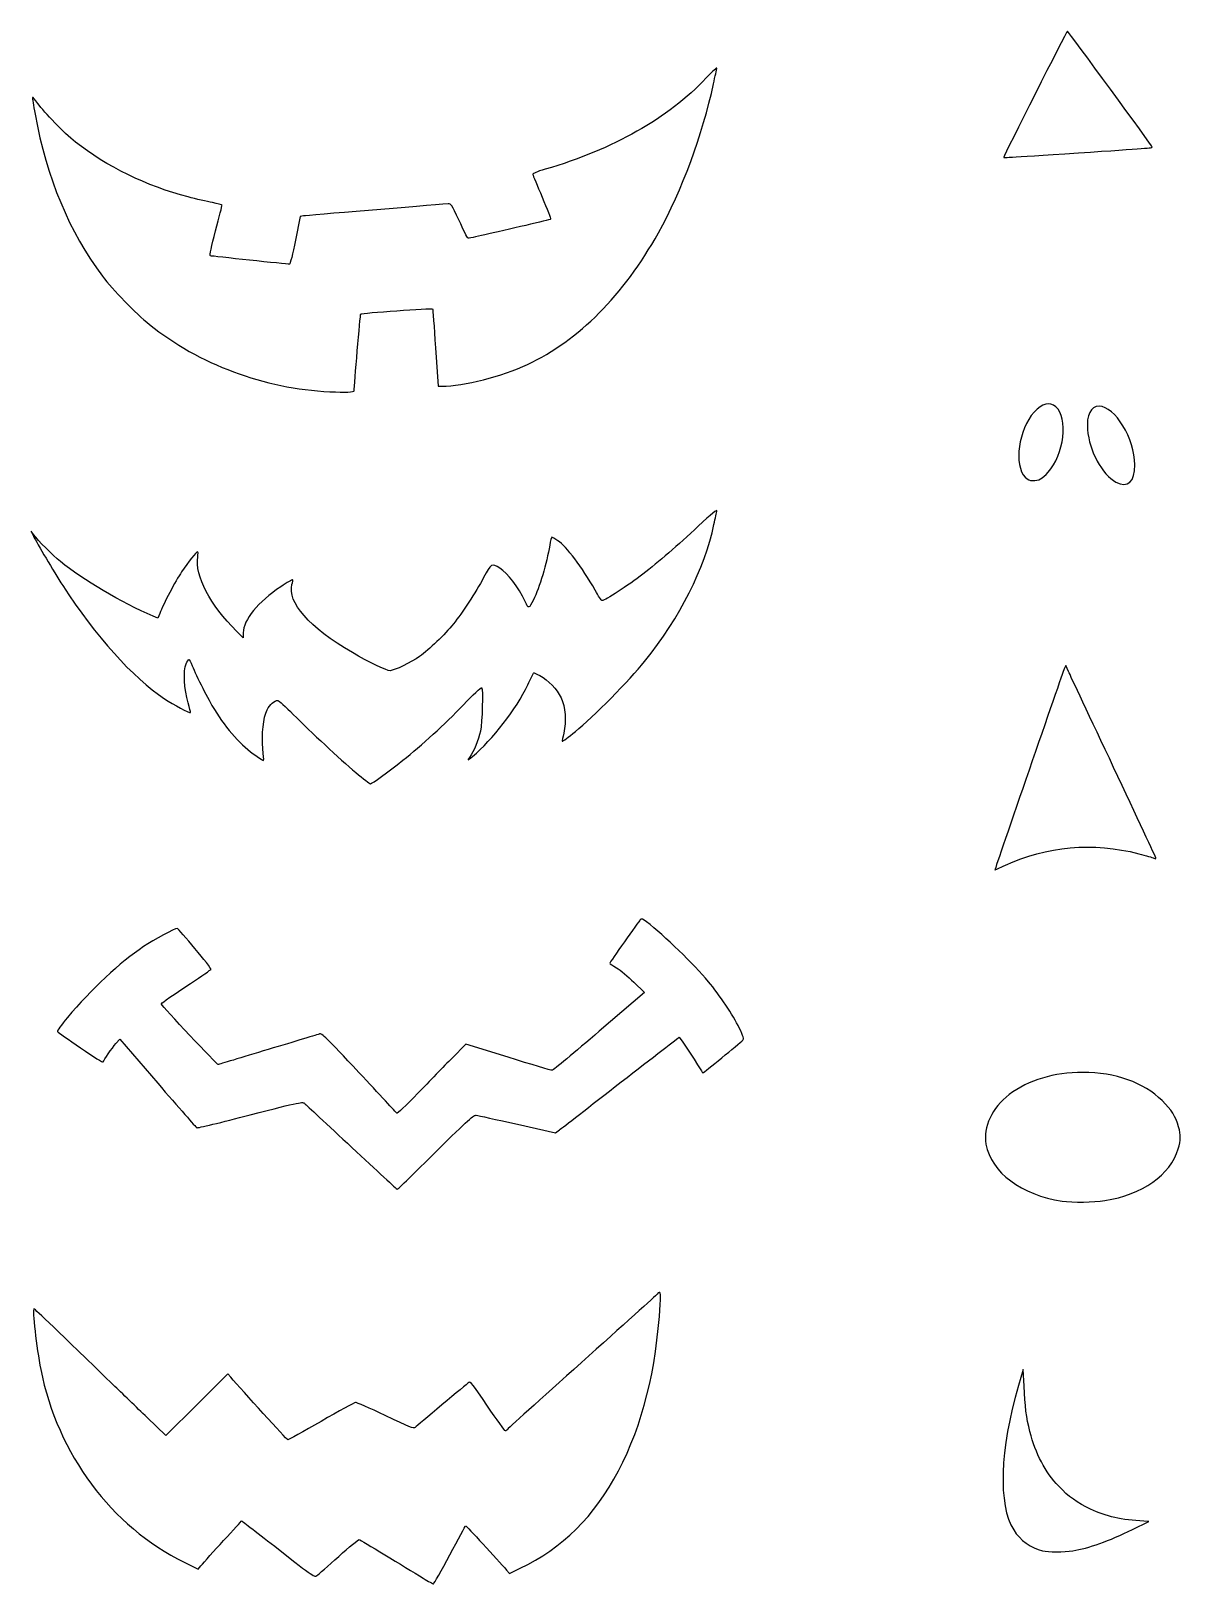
# Model space of a CAD drawing. Header units: centimetres. Extents: x -30.9 to 31.2, y -19.6 to 19.3.
# Drawn here: x 3.77 to 31.17, y -17.87 to 19.14 of the extents above; entities that cross this region are included whole.
import ezdxf

# ---------------------------------------------------------------- set-up
doc = ezdxf.new("R2010")
doc.units = ezdxf.units.CM
doc.header["$MEASUREMENT"] = 0
doc.layers.add('Layer 1', color=7, linetype='Continuous')

msp = doc.modelspace()

# ---------------------------------------------------------------- linework, layer by layer
at = {"layer": 'Layer 1'}
for points, knots in [([(26.94781, 16.13564), (26.94781, 16.17413), (28.44562, 19.13774), (28.46224, 19.13214), (28.46224, 19.13214), (28.49458, 19.12124), (30.49689, 16.3819), (30.48281, 16.36782), (30.48281, 16.36782), (30.46716, 16.35217), (30.2283, 16.33462), (28.40302, 16.21503), (28.40302, 16.21503), (26.81105, 16.11072), (26.94781, 16.11818), (26.94781, 16.13564)], [0, 0, 0, 0, 0.2, 0.2, 0.2, 0.2, 0.4, 0.4, 0.4, 0.4, 0.6, 0.6, 0.6, 0.6, 1, 1, 1, 1]), ([(10.8876, 10.54329), (9.32017, 10.61685), (7.76676, 11.19566), (6.58809, 12.14533), (6.58809, 12.14533), (6.25513, 12.4136), (5.72099, 12.96397), (5.46979, 13.29763), (5.46979, 13.29763), (4.67615, 14.35177), (4.14438, 15.6294), (3.86326, 17.15744), (3.86326, 17.15744), (3.82544, 17.36301), (3.79819, 17.54227), (3.8027, 17.55579), (3.8027, 17.55579), (3.80721, 17.56932), (3.86362, 17.50536), (3.92806, 17.41366), (3.92806, 17.41366), (4.08424, 17.19142), (4.54981, 16.71563), (4.82864, 16.49329), (4.82864, 16.49329), (5.55438, 15.9146), (6.53444, 15.43642), (7.50994, 15.18506), (7.50994, 15.18506), (7.70144, 15.13572), (7.9623, 15.07479), (8.08963, 15.04966), (8.08963, 15.04966), (8.21696, 15.02453), (8.32103, 14.99667), (8.3209, 14.98775), (8.3209, 14.98775), (8.32064, 14.97883), (8.25111, 14.70556), (8.1661, 14.38048), (8.1661, 14.38048), (8.06641, 13.99925), (8.02188, 13.78627), (8.04067, 13.78051), (8.04067, 13.78051), (8.0717, 13.771), (9.87515, 13.58087), (9.92479, 13.58187), (9.92479, 13.58187), (9.94179, 13.58221), (10.00182, 13.82186), (10.06728, 14.15079), (10.06728, 14.15079), (10.06728, 14.15079), (10.1804, 14.71912), (10.1804, 14.71912), (10.1804, 14.71912), (10.1804, 14.71912), (10.2628, 14.73195), (10.2628, 14.73195), (10.2628, 14.73195), (10.32416, 14.7415), (13.16835, 14.9785), (13.70337, 15.01864), (13.70337, 15.01864), (13.77847, 15.02427), (13.78611, 15.01284), (13.96795, 14.62223), (13.96795, 14.62223), (14.07094, 14.40101), (14.16289, 14.21274), (14.1723, 14.20384), (14.1723, 14.20384), (14.18171, 14.19495), (14.36625, 14.22954), (14.5824, 14.28072), (14.5824, 14.28072), (14.79855, 14.3319), (15.23644, 14.43394), (15.55548, 14.50748), (15.55548, 14.50748), (15.87452, 14.58102), (16.14126, 14.64689), (16.14822, 14.65385), (16.14822, 14.65385), (16.15518, 14.66081), (16.06438, 14.89587), (15.94643, 15.1762), (15.94643, 15.1762), (15.82848, 15.45653), (15.72844, 15.70154), (15.72411, 15.72066), (15.72411, 15.72066), (15.71878, 15.74417), (15.81472, 15.78421), (16.02051, 15.84435), (16.02051, 15.84435), (17.64445, 16.31893), (18.94175, 17.05473), (19.85728, 18.02049), (19.85728, 18.02049), (20.00577, 18.17712), (20.12044, 18.28146), (20.11211, 18.25236), (20.11211, 18.25236), (20.10378, 18.22326), (20.06651, 18.05657), (20.0293, 17.88194), (20.0293, 17.88194), (19.7709, 16.66952), (19.27733, 15.33377), (18.71604, 14.32788), (18.71604, 14.32788), (17.88522, 12.83899), (16.82441, 11.77256), (15.59761, 11.19295), (15.59761, 11.19295), (15.00416, 10.91257), (14.06315, 10.67204), (13.55967, 10.67204), (13.55967, 10.67204), (13.55967, 10.67204), (13.46546, 10.67204), (13.46546, 10.67204), (13.46546, 10.67204), (13.46546, 10.67204), (13.40533, 11.59078), (13.40533, 11.59078), (13.40533, 11.59078), (13.37226, 12.09609), (13.34094, 12.51378), (13.33573, 12.51899), (13.33573, 12.51899), (13.31892, 12.5358), (11.6425, 12.41653), (11.62462, 12.39725), (11.62462, 12.39725), (11.61198, 12.38363), (11.46811, 10.68174), (11.46949, 10.56226), (11.46949, 10.56226), (11.46983, 10.53276), (11.25868, 10.52587), (10.88761, 10.54329), (10.88761, 10.54329), (10.88761, 10.54329), (10.8876, 10.54329), (10.8876, 10.54329)], [0, 0, 0, 0, 0.02631579, 0.02631579, 0.02631579, 0.02631579, 0.05263158, 0.05263158, 0.05263158, 0.05263158, 0.07894737, 0.07894737, 0.07894737, 0.07894737, 0.10526316, 0.10526316, 0.10526316, 0.10526316, 0.13157895, 0.13157895, 0.13157895, 0.13157895, 0.15789474, 0.15789474, 0.15789474, 0.15789474, 0.18421053, 0.18421053, 0.18421053, 0.18421053, 0.21052632, 0.21052632, 0.21052632, 0.21052632, 0.23684211, 0.23684211, 0.23684211, 0.23684211, 0.26315789, 0.26315789, 0.26315789, 0.26315789, 0.28947368, 0.28947368, 0.28947368, 0.28947368, 0.31578947, 0.31578947, 0.31578947, 0.31578947, 0.34210526, 0.34210526, 0.34210526, 0.34210526, 0.36842105, 0.36842105, 0.36842105, 0.36842105, 0.39473684, 0.39473684, 0.39473684, 0.39473684, 0.42105263, 0.42105263, 0.42105263, 0.42105263, 0.44736842, 0.44736842, 0.44736842, 0.44736842, 0.47368421, 0.47368421, 0.47368421, 0.47368421, 0.5, 0.5, 0.5, 0.5, 0.52631579, 0.52631579, 0.52631579, 0.52631579, 0.55263158, 0.55263158, 0.55263158, 0.55263158, 0.57894737, 0.57894737, 0.57894737, 0.57894737, 0.60526316, 0.60526316, 0.60526316, 0.60526316, 0.63157895, 0.63157895, 0.63157895, 0.63157895, 0.65789474, 0.65789474, 0.65789474, 0.65789474, 0.68421053, 0.68421053, 0.68421053, 0.68421053, 0.71052632, 0.71052632, 0.71052632, 0.71052632, 0.73684211, 0.73684211, 0.73684211, 0.73684211, 0.76315789, 0.76315789, 0.76315789, 0.76315789, 0.78947368, 0.78947368, 0.78947368, 0.78947368, 0.81578947, 0.81578947, 0.81578947, 0.81578947, 0.84210526, 0.84210526, 0.84210526, 0.84210526, 0.86842105, 0.86842105, 0.86842105, 0.86842105, 0.89473684, 0.89473684, 0.89473684, 0.89473684, 0.92105263, 0.92105263, 0.92105263, 0.92105263, 0.94736842, 0.94736842, 0.94736842, 0.94736842, 1, 1, 1, 1]), ([(27.45651, 8.50458), (27.17863, 8.78881), (27.29685, 9.65087), (27.66909, 10.0547), (27.66909, 10.0547), (27.86138, 10.26331), (28.03886, 10.30683), (28.18743, 10.18182), (28.18743, 10.18182), (28.48935, 9.92777), (28.38386, 9.03436), (28.00317, 8.62136), (28.00317, 8.62136), (27.86503, 8.47149), (27.77642, 8.42309), (27.64019, 8.42309), (27.64019, 8.42309), (27.55891, 8.42309), (27.51877, 8.4409), (27.45652, 8.50458), (27.45652, 8.50458), (27.45652, 8.50458), (27.45651, 8.50458), (27.45651, 8.50458)], [0, 0, 0, 0, 0.14285714, 0.14285714, 0.14285714, 0.14285714, 0.28571429, 0.28571429, 0.28571429, 0.28571429, 0.42857143, 0.42857143, 0.42857143, 0.42857143, 0.57142857, 0.57142857, 0.57142857, 0.57142857, 0.71428571, 0.71428571, 0.71428571, 0.71428571, 1, 1, 1, 1]), ([(29.61931, 8.38994), (29.28937, 8.5623), (28.9827, 9.12822), (28.9418, 9.64018), (28.9418, 9.64018), (28.91363, 9.99283), (29.01411, 10.19581), (29.21684, 10.19581), (29.21684, 10.19581), (29.59578, 10.19581), (30.06989, 9.42023), (30.06989, 8.80034), (30.06989, 8.80034), (30.06989, 8.39487), (29.90222, 8.24216), (29.61931, 8.38995), (29.61931, 8.38995), (29.61931, 8.38995), (29.61931, 8.38994), (29.61931, 8.38994)], [0, 0, 0, 0, 0.16666667, 0.16666667, 0.16666667, 0.16666667, 0.33333333, 0.33333333, 0.33333333, 0.33333333, 0.5, 0.5, 0.5, 0.5, 0.66666667, 0.66666667, 0.66666667, 0.66666667, 1, 1, 1, 1]), ([(11.50938, 1.46732), (11.10807, 1.80468), (10.44281, 2.42095), (10.01488, 2.85177), (10.01488, 2.85177), (9.8332, 3.03468), (9.66835, 3.18434), (9.64855, 3.18434), (9.64855, 3.18434), (9.56664, 3.18434), (9.45288, 3.08476), (9.39186, 2.95965), (9.39186, 2.95965), (9.30101, 2.77339), (9.2588, 2.37966), (9.29256, 2.0334), (9.29256, 2.0334), (9.30675, 1.88788), (9.31418, 1.76379), (9.30908, 1.75764), (9.30908, 1.75764), (9.30398, 1.75149), (9.21902, 1.80166), (9.12027, 1.86913), (9.12027, 1.86913), (8.78705, 2.09681), (8.43028, 2.49554), (8.13771, 2.96727), (8.13771, 2.96727), (7.99784, 3.19279), (7.70663, 3.76467), (7.60615, 4.01116), (7.60615, 4.01116), (7.57204, 4.09483), (7.53622, 4.1633), (7.52656, 4.1633), (7.52656, 4.1633), (7.51689, 4.1633), (7.4878, 4.11631), (7.4619, 4.05888), (7.4619, 4.05888), (7.39327, 3.90668), (7.41698, 3.43882), (7.50891, 3.13155), (7.50891, 3.13155), (7.5459, 3.00792), (7.57192, 2.90254), (7.56675, 2.89736), (7.56675, 2.89736), (7.54676, 2.87737), (7.15958, 3.08171), (6.94534, 3.22533), (6.94534, 3.22533), (6.18492, 3.73507), (5.3146, 4.70485), (4.5221, 5.92547), (4.5221, 5.92547), (4.30519, 6.25956), (3.91189, 6.9235), (3.82439, 7.10331), (3.82439, 7.10331), (3.82439, 7.10331), (3.76796, 7.21925), (3.76796, 7.21925), (3.76796, 7.21925), (3.76796, 7.21925), (3.82753, 7.13987), (3.82753, 7.13987), (3.82753, 7.13987), (3.9346, 6.99719), (4.28229, 6.6477), (4.47148, 6.49257), (4.47148, 6.49257), (4.98857, 6.06857), (5.93343, 5.51104), (6.67627, 5.19159), (6.67627, 5.19159), (6.67627, 5.19159), (6.79086, 5.14231), (6.79086, 5.14231), (6.79086, 5.14231), (6.79086, 5.14231), (6.83387, 5.25473), (6.83387, 5.25473), (6.83387, 5.25473), (6.9204, 5.48093), (7.20984, 6.03443), (7.35401, 6.24943), (7.35401, 6.24943), (7.51019, 6.48233), (7.70852, 6.72976), (7.73903, 6.72976), (7.73903, 6.72976), (7.749, 6.72976), (7.74907, 6.67647), (7.73929, 6.61134), (7.73929, 6.61134), (7.6706, 6.15872), (8.03942, 5.45106), (8.66311, 4.83882), (8.66311, 4.83882), (8.66311, 4.83882), (8.82398, 4.6809), (8.82398, 4.6809), (8.82398, 4.6809), (8.82398, 4.6809), (8.824, 4.79913), (8.824, 4.79913), (8.824, 4.79913), (8.824, 5.10336), (9.17971, 5.53828), (9.71886, 5.89341), (9.71886, 5.89341), (9.86907, 5.99235), (9.99674, 6.06853), (10.00257, 6.0627), (10.00257, 6.0627), (10.0084, 6.05687), (10.00072, 6.00703), (9.98551, 5.95194), (9.98551, 5.95194), (9.86722, 5.52352), (10.38975, 4.93349), (11.42641, 4.32491), (11.42641, 4.32491), (11.80208, 4.10437), (12.2444, 3.89115), (12.32196, 3.89322), (12.32196, 3.89322), (12.42457, 3.89595), (12.82026, 4.08768), (13.02671, 4.23471), (13.02671, 4.23471), (13.25246, 4.39548), (13.62709, 4.75598), (13.83238, 5.00998), (13.83238, 5.00998), (14.04618, 5.27451), (14.35708, 5.75209), (14.5522, 6.11574), (14.5522, 6.11574), (14.73166, 6.45019), (14.74651, 6.45875), (14.93728, 6.33754), (14.93728, 6.33754), (15.13278, 6.21333), (15.3739, 5.8953), (15.54188, 5.54011), (15.54188, 5.54011), (15.62578, 5.3627), (15.62868, 5.36328), (15.73669, 5.57884), (15.73669, 5.57884), (15.88135, 5.86756), (16.05687, 6.45431), (16.12648, 6.88191), (16.12648, 6.88191), (16.14366, 6.98741), (16.1665, 7.07373), (16.17724, 7.07373), (16.17724, 7.07373), (16.18798, 7.07373), (16.25272, 7.03667), (16.32111, 6.99137), (16.32111, 6.99137), (16.52528, 6.85614), (16.89543, 6.36456), (17.21042, 5.81034), (17.21042, 5.81034), (17.28692, 5.67573), (17.36201, 5.5656), (17.37728, 5.5656), (17.37728, 5.5656), (17.44301, 5.5656), (17.99301, 5.92277), (18.34897, 6.19662), (18.34897, 6.19662), (18.71747, 6.48012), (19.18042, 6.88095), (19.66644, 7.33731), (19.66644, 7.33731), (19.98368, 7.63519), (20.11966, 7.74789), (20.10979, 7.70477), (20.10979, 7.70477), (20.10196, 7.67056), (20.07068, 7.5249), (20.04027, 7.38108), (20.04027, 7.38108), (19.81417, 6.31181), (19.24385, 5.18471), (18.38528, 4.11039), (18.38528, 4.11039), (18.03955, 3.67778), (17.1513, 2.78023), (16.73843, 2.44629), (16.73843, 2.44629), (16.57296, 2.31246), (16.43283, 2.20771), (16.42702, 2.21351), (16.42702, 2.21351), (16.42122, 2.21931), (16.43578, 2.30618), (16.45937, 2.40655), (16.45937, 2.40655), (16.52599, 2.68986), (16.5008, 3.02425), (16.39598, 3.24825), (16.39598, 3.24825), (16.29927, 3.45491), (16.09823, 3.66579), (15.89317, 3.77567), (15.89317, 3.77567), (15.81579, 3.81713), (15.749, 3.8469), (15.74476, 3.84182), (15.74476, 3.84182), (15.74051, 3.83674), (15.67705, 3.70757), (15.60374, 3.55477), (15.60374, 3.55477), (15.32449, 2.97279), (14.76433, 2.24741), (14.28915, 1.85245), (14.28915, 1.85245), (14.16249, 1.74717), (14.15931, 1.74605), (14.21616, 1.82668), (14.21616, 1.82668), (14.31972, 1.97357), (14.42843, 2.23793), (14.47526, 2.45675), (14.47526, 2.45675), (14.52, 2.66581), (14.54158, 3.45515), (14.50358, 3.49314), (14.50358, 3.49314), (14.4946, 3.50212), (14.29946, 3.31538), (14.06993, 3.07817), (14.06993, 3.07817), (13.61824, 2.61135), (13.07935, 2.11898), (12.62533, 1.75828), (12.62533, 1.75828), (12.27415, 1.47928), (11.88909, 1.20115), (11.85345, 1.20074), (11.85345, 1.20074), (11.8389, 1.20058), (11.68412, 1.32054), (11.50949, 1.46734), (11.50949, 1.46734), (11.50949, 1.46734), (11.50938, 1.46732), (11.50938, 1.46732)], [0, 0, 0, 0, 0.01538462, 0.01538462, 0.01538462, 0.01538462, 0.03076923, 0.03076923, 0.03076923, 0.03076923, 0.04615385, 0.04615385, 0.04615385, 0.04615385, 0.06153846, 0.06153846, 0.06153846, 0.06153846, 0.07692308, 0.07692308, 0.07692308, 0.07692308, 0.09230769, 0.09230769, 0.09230769, 0.09230769, 0.10769231, 0.10769231, 0.10769231, 0.10769231, 0.12307692, 0.12307692, 0.12307692, 0.12307692, 0.13846154, 0.13846154, 0.13846154, 0.13846154, 0.15384615, 0.15384615, 0.15384615, 0.15384615, 0.16923077, 0.16923077, 0.16923077, 0.16923077, 0.18461538, 0.18461538, 0.18461538, 0.18461538, 0.2, 0.2, 0.2, 0.2, 0.21538462, 0.21538462, 0.21538462, 0.21538462, 0.23076923, 0.23076923, 0.23076923, 0.23076923, 0.24615385, 0.24615385, 0.24615385, 0.24615385, 0.26153846, 0.26153846, 0.26153846, 0.26153846, 0.27692308, 0.27692308, 0.27692308, 0.27692308, 0.29230769, 0.29230769, 0.29230769, 0.29230769, 0.30769231, 0.30769231, 0.30769231, 0.30769231, 0.32307692, 0.32307692, 0.32307692, 0.32307692, 0.33846154, 0.33846154, 0.33846154, 0.33846154, 0.35384615, 0.35384615, 0.35384615, 0.35384615, 0.36923077, 0.36923077, 0.36923077, 0.36923077, 0.38461538, 0.38461538, 0.38461538, 0.38461538, 0.4, 0.4, 0.4, 0.4, 0.41538462, 0.41538462, 0.41538462, 0.41538462, 0.43076923, 0.43076923, 0.43076923, 0.43076923, 0.44615385, 0.44615385, 0.44615385, 0.44615385, 0.46153846, 0.46153846, 0.46153846, 0.46153846, 0.47692308, 0.47692308, 0.47692308, 0.47692308, 0.49230769, 0.49230769, 0.49230769, 0.49230769, 0.50769231, 0.50769231, 0.50769231, 0.50769231, 0.52307692, 0.52307692, 0.52307692, 0.52307692, 0.53846154, 0.53846154, 0.53846154, 0.53846154, 0.55384615, 0.55384615, 0.55384615, 0.55384615, 0.56923077, 0.56923077, 0.56923077, 0.56923077, 0.58461538, 0.58461538, 0.58461538, 0.58461538, 0.6, 0.6, 0.6, 0.6, 0.61538462, 0.61538462, 0.61538462, 0.61538462, 0.63076923, 0.63076923, 0.63076923, 0.63076923, 0.64615385, 0.64615385, 0.64615385, 0.64615385, 0.66153846, 0.66153846, 0.66153846, 0.66153846, 0.67692308, 0.67692308, 0.67692308, 0.67692308, 0.69230769, 0.69230769, 0.69230769, 0.69230769, 0.70769231, 0.70769231, 0.70769231, 0.70769231, 0.72307692, 0.72307692, 0.72307692, 0.72307692, 0.73846154, 0.73846154, 0.73846154, 0.73846154, 0.75384615, 0.75384615, 0.75384615, 0.75384615, 0.76923077, 0.76923077, 0.76923077, 0.76923077, 0.78461538, 0.78461538, 0.78461538, 0.78461538, 0.8, 0.8, 0.8, 0.8, 0.81538462, 0.81538462, 0.81538462, 0.81538462, 0.83076923, 0.83076923, 0.83076923, 0.83076923, 0.84615385, 0.84615385, 0.84615385, 0.84615385, 0.86153846, 0.86153846, 0.86153846, 0.86153846, 0.87692308, 0.87692308, 0.87692308, 0.87692308, 0.89230769, 0.89230769, 0.89230769, 0.89230769, 0.90769231, 0.90769231, 0.90769231, 0.90769231, 0.92307692, 0.92307692, 0.92307692, 0.92307692, 0.93846154, 0.93846154, 0.93846154, 0.93846154, 0.95384615, 0.95384615, 0.95384615, 0.95384615, 0.96923077, 0.96923077, 0.96923077, 0.96923077, 1, 1, 1, 1]), ([(26.73615, -0.85004), (26.73615, -0.82524), (28.3542, 3.86689), (28.38741, 3.93841), (28.38741, 3.93841), (28.38741, 3.93841), (28.42427, 4.01779), (28.42427, 4.01779), (28.42427, 4.01779), (28.42427, 4.01779), (28.49036, 3.87227), (28.49036, 3.87227), (28.49036, 3.87227), (28.52671, 3.79223), (29.01008, 2.76368), (29.56453, 1.58659), (29.56453, 1.58659), (30.11897, 0.4095), (30.57261, -0.56425), (30.57261, -0.57731), (30.57261, -0.57731), (30.57261, -0.59037), (30.54956, -0.58872), (30.52139, -0.57364), (30.52139, -0.57364), (30.49322, -0.55856), (30.33183, -0.51056), (30.16275, -0.46696), (30.16275, -0.46696), (29.07733, -0.1871), (27.95092, -0.28498), (26.98354, -0.74323), (26.98354, -0.74323), (26.84748, -0.80768), (26.73616, -0.85574), (26.73616, -0.85003), (26.73616, -0.85003), (26.73616, -0.85003), (26.73615, -0.85004), (26.73615, -0.85004)], [0, 0, 0, 0, 0.09090909, 0.09090909, 0.09090909, 0.09090909, 0.18181818, 0.18181818, 0.18181818, 0.18181818, 0.27272727, 0.27272727, 0.27272727, 0.27272727, 0.36363636, 0.36363636, 0.36363636, 0.36363636, 0.45454545, 0.45454545, 0.45454545, 0.45454545, 0.54545455, 0.54545455, 0.54545455, 0.54545455, 0.63636364, 0.63636364, 0.63636364, 0.63636364, 0.72727273, 0.72727273, 0.72727273, 0.72727273, 0.81818182, 0.81818182, 0.81818182, 0.81818182, 1, 1, 1, 1]), ([(11.4145, -7.47073), (10.82726, -6.92296), (10.3214, -6.45191), (10.29037, -6.42394), (10.29037, -6.42394), (10.23436, -6.37345), (10.22503, -6.37539), (8.98716, -6.69375), (8.98716, -6.69375), (8.30142, -6.87011), (7.72903, -7.00741), (7.71518, -6.99884), (7.71518, -6.99884), (7.70132, -6.99028), (7.28267, -6.5122), (6.78483, -5.93644), (6.78483, -5.93644), (6.78483, -5.93644), (5.87967, -4.88961), (5.87967, -4.88961), (5.87967, -4.88961), (5.87967, -4.88961), (5.79154, -4.99141), (5.79154, -4.99141), (5.79154, -4.99141), (5.69417, -5.10389), (5.50266, -5.37781), (5.48559, -5.429), (5.48559, -5.429), (5.47897, -5.44886), (5.26801, -5.31789), (4.94741, -5.09488), (4.94741, -5.09488), (4.6574, -4.89315), (4.40945, -4.71862), (4.3964, -4.70703), (4.3964, -4.70703), (4.38328, -4.69537), (4.48946, -4.54646), (4.63411, -4.37365), (4.63411, -4.37365), (5.19905, -3.69875), (5.89094, -3.05339), (6.44716, -2.6825), (6.44716, -2.6825), (6.69633, -2.51635), (7.19177, -2.24861), (7.24878, -2.24929), (7.24878, -2.24929), (7.28491, -2.24972), (8.0762, -3.20221), (8.05813, -3.22352), (8.05813, -3.22352), (8.05085, -3.2321), (7.83059, -3.38275), (7.56865, -3.5583), (7.56865, -3.5583), (6.95415, -3.97013), (6.86851, -4.03117), (6.8752, -4.05256), (6.8752, -4.05256), (6.8916, -4.10502), (8.20361, -5.50393), (8.22779, -5.49474), (8.22779, -5.49474), (8.24361, -5.48873), (8.78043, -5.32601), (9.42072, -5.13315), (9.42072, -5.13315), (10.06101, -4.94028), (10.61048, -4.77278), (10.64176, -4.76092), (10.64176, -4.76092), (10.6919, -4.74191), (10.80321, -4.85092), (11.58103, -5.68076), (11.58103, -5.68076), (12.06635, -6.19853), (12.47194, -6.63534), (12.48234, -6.65144), (12.48234, -6.65144), (12.4938, -6.66918), (12.69145, -6.48256), (12.98377, -6.17801), (12.98377, -6.17801), (13.24915, -5.90152), (13.61568, -5.52446), (13.79829, -5.3401), (13.79829, -5.3401), (13.79829, -5.3401), (14.1303, -5.0049), (14.1303, -5.0049), (14.1303, -5.0049), (14.1303, -5.0049), (15.13572, -5.32014), (15.13572, -5.32014), (15.13572, -5.32014), (15.6887, -5.49352), (16.1615, -5.63245), (16.1864, -5.62888), (16.1864, -5.62888), (16.21129, -5.6253), (16.71621, -5.20633), (17.30843, -4.69783), (17.30843, -4.69783), (17.30843, -4.69783), (18.3852, -3.77328), (18.3852, -3.77328), (18.3852, -3.77328), (18.3852, -3.77328), (18.133, -3.53072), (18.133, -3.53072), (18.133, -3.53072), (17.99429, -3.39731), (17.80787, -3.24314), (17.71873, -3.18812), (17.71873, -3.18812), (17.62959, -3.1331), (17.55666, -3.08344), (17.55666, -3.07776), (17.55666, -3.07776), (17.55666, -3.06235), (18.24413, -2.08288), (18.28494, -2.04014), (18.28494, -2.04014), (18.31478, -2.00889), (18.33741, -2.01677), (18.43447, -2.09219), (18.43447, -2.09219), (18.86358, -2.42562), (19.5614, -3.09969), (19.91149, -3.51894), (19.91149, -3.51894), (20.17176, -3.83063), (20.49647, -4.31968), (20.64263, -4.62014), (20.64263, -4.62014), (20.74686, -4.83441), (20.75983, -4.87778), (20.72866, -4.90803), (20.72866, -4.90803), (20.63375, -5.00013), (19.79524, -5.68853), (19.77797, -5.68853), (19.77797, -5.68853), (19.76718, -5.68853), (19.75079, -5.66882), (19.74155, -5.64473), (19.74155, -5.64473), (19.72066, -5.5903), (19.22637, -4.84187), (19.21131, -4.84187), (19.21131, -4.84187), (19.20529, -4.84187), (18.58347, -5.3213), (17.82949, -5.90728), (17.82949, -5.90728), (17.07551, -6.49325), (16.41513, -7.00576), (16.36197, -7.04618), (16.36197, -7.04618), (16.36197, -7.04618), (16.26531, -7.11967), (16.26531, -7.11967), (16.26531, -7.11967), (16.26531, -7.11967), (15.35655, -6.91582), (15.35655, -6.91582), (15.35655, -6.91582), (14.85673, -6.8037), (14.41615, -6.70673), (14.37747, -6.70032), (14.37747, -6.70032), (14.31508, -6.68999), (14.2058, -6.78897), (13.40888, -7.57767), (13.40888, -7.57767), (12.91483, -8.06662), (12.50421, -8.46667), (12.49639, -8.46667), (12.49639, -8.46667), (12.48857, -8.46667), (12.0017, -8.0185), (11.41446, -7.47073), (11.41446, -7.47073), (11.41446, -7.47073), (11.4145, -7.47073), (11.4145, -7.47073)], [0, 0, 0, 0, 0.02083333, 0.02083333, 0.02083333, 0.02083333, 0.04166667, 0.04166667, 0.04166667, 0.04166667, 0.0625, 0.0625, 0.0625, 0.0625, 0.08333333, 0.08333333, 0.08333333, 0.08333333, 0.10416667, 0.10416667, 0.10416667, 0.10416667, 0.125, 0.125, 0.125, 0.125, 0.14583333, 0.14583333, 0.14583333, 0.14583333, 0.16666667, 0.16666667, 0.16666667, 0.16666667, 0.1875, 0.1875, 0.1875, 0.1875, 0.20833333, 0.20833333, 0.20833333, 0.20833333, 0.22916667, 0.22916667, 0.22916667, 0.22916667, 0.25, 0.25, 0.25, 0.25, 0.27083333, 0.27083333, 0.27083333, 0.27083333, 0.29166667, 0.29166667, 0.29166667, 0.29166667, 0.3125, 0.3125, 0.3125, 0.3125, 0.33333333, 0.33333333, 0.33333333, 0.33333333, 0.35416667, 0.35416667, 0.35416667, 0.35416667, 0.375, 0.375, 0.375, 0.375, 0.39583333, 0.39583333, 0.39583333, 0.39583333, 0.41666667, 0.41666667, 0.41666667, 0.41666667, 0.4375, 0.4375, 0.4375, 0.4375, 0.45833333, 0.45833333, 0.45833333, 0.45833333, 0.47916667, 0.47916667, 0.47916667, 0.47916667, 0.5, 0.5, 0.5, 0.5, 0.52083333, 0.52083333, 0.52083333, 0.52083333, 0.54166667, 0.54166667, 0.54166667, 0.54166667, 0.5625, 0.5625, 0.5625, 0.5625, 0.58333333, 0.58333333, 0.58333333, 0.58333333, 0.60416667, 0.60416667, 0.60416667, 0.60416667, 0.625, 0.625, 0.625, 0.625, 0.64583333, 0.64583333, 0.64583333, 0.64583333, 0.66666667, 0.66666667, 0.66666667, 0.66666667, 0.6875, 0.6875, 0.6875, 0.6875, 0.70833333, 0.70833333, 0.70833333, 0.70833333, 0.72916667, 0.72916667, 0.72916667, 0.72916667, 0.75, 0.75, 0.75, 0.75, 0.77083333, 0.77083333, 0.77083333, 0.77083333, 0.79166667, 0.79166667, 0.79166667, 0.79166667, 0.8125, 0.8125, 0.8125, 0.8125, 0.83333333, 0.83333333, 0.83333333, 0.83333333, 0.85416667, 0.85416667, 0.85416667, 0.85416667, 0.875, 0.875, 0.875, 0.875, 0.89583333, 0.89583333, 0.89583333, 0.89583333, 0.91666667, 0.91666667, 0.91666667, 0.91666667, 0.9375, 0.9375, 0.9375, 0.9375, 0.95833333, 0.95833333, 0.95833333, 0.95833333, 1, 1, 1, 1]), ([(28.33741, -8.74533), (27.36843, -8.60423), (26.6449, -8.0634), (26.52227, -7.38854), (26.52227, -7.38854), (26.4485, -6.9826), (26.66797, -6.51564), (27.07727, -6.20768), (27.07727, -6.20768), (27.53684, -5.8619), (28.14116, -5.67954), (28.82832, -5.6793), (28.82832, -5.6793), (29.60743, -5.67904), (30.28251, -5.9193), (30.72145, -6.35309), (30.72145, -6.35309), (30.94532, -6.57433), (31.03756, -6.72247), (31.11163, -6.97972), (31.11163, -6.97972), (31.16754, -7.17388), (31.16573, -7.29524), (31.10392, -7.49851), (31.10392, -7.49851), (30.91401, -8.123), (30.2524, -8.59064), (29.35554, -8.73433), (29.35554, -8.73433), (29.08592, -8.77753), (28.59498, -8.78283), (28.33743, -8.74532), (28.33743, -8.74532), (28.33743, -8.74532), (28.33741, -8.74533), (28.33741, -8.74533)], [0, 0, 0, 0, 0.1, 0.1, 0.1, 0.1, 0.2, 0.2, 0.2, 0.2, 0.3, 0.3, 0.3, 0.3, 0.4, 0.4, 0.4, 0.4, 0.5, 0.5, 0.5, 0.5, 0.6, 0.6, 0.6, 0.6, 0.7, 0.7, 0.7, 0.7, 0.8, 0.8, 0.8, 0.8, 1, 1, 1, 1]), ([(13.1101, -17.73288), (12.67812, -17.4637), (11.61496, -16.82244), (11.5862, -16.81372), (11.5862, -16.81372), (11.57025, -16.80888), (11.35069, -16.98947), (11.09829, -17.21503), (11.09829, -17.21503), (10.84589, -17.44059), (10.61324, -17.64577), (10.58128, -17.671), (10.58128, -17.671), (10.52398, -17.71623), (10.51137, -17.70762), (9.6611, -17.04261), (9.6611, -17.04261), (9.18696, -16.67177), (8.79418, -16.36836), (8.78826, -16.36836), (8.78826, -16.36836), (8.77846, -16.36836), (7.97066, -17.25471), (7.81299, -17.43847), (7.81299, -17.43847), (7.81299, -17.43847), (7.74613, -17.5164), (7.74613, -17.5164), (7.74613, -17.5164), (7.74613, -17.5164), (7.41848, -17.35519), (7.41848, -17.35519), (7.41848, -17.35519), (5.67846, -16.49906), (4.4011, -14.78164), (3.99835, -12.7568), (3.99835, -12.7568), (3.89604, -12.24242), (3.79242, -11.31482), (3.83727, -11.31482), (3.83727, -11.31482), (3.85366, -11.31482), (4.44601, -11.8822), (5.72822, -13.12604), (5.72822, -13.12604), (5.92467, -13.31661), (6.28645, -13.667), (6.53216, -13.90467), (6.53216, -13.90467), (6.53216, -13.90467), (6.97891, -14.3368), (6.97891, -14.3368), (6.97891, -14.3368), (6.97891, -14.3368), (7.71782, -13.59972), (7.71782, -13.59972), (7.71782, -13.59972), (7.71782, -13.59972), (8.45673, -12.86263), (8.45673, -12.86263), (8.45673, -12.86263), (8.45673, -12.86263), (8.52784, -12.94522), (8.52784, -12.94522), (8.52784, -12.94522), (8.79748, -13.25839), (9.86801, -14.4369), (9.88284, -14.4369), (9.88284, -14.4369), (9.89292, -14.4369), (10.25091, -14.2386), (10.67839, -13.99624), (10.67839, -13.99624), (11.10587, -13.75388), (11.47374, -13.55084), (11.49587, -13.54505), (11.49587, -13.54505), (11.51801, -13.53926), (11.83756, -13.67909), (12.20598, -13.85577), (12.20598, -13.85577), (12.80367, -14.14241), (12.88062, -14.17289), (12.92021, -14.13876), (12.92021, -14.13876), (12.94461, -14.11772), (13.23247, -13.87656), (13.55989, -13.60285), (13.55989, -13.60285), (13.88731, -13.32914), (14.17406, -13.08926), (14.1971, -13.06979), (14.1971, -13.06979), (14.23403, -13.03859), (14.28724, -13.10509), (14.64519, -13.62981), (14.64519, -13.62981), (14.86859, -13.9573), (15.06008, -14.22524), (15.07072, -14.22524), (15.07072, -14.22524), (15.08136, -14.22524), (15.09404, -14.21587), (15.09889, -14.20441), (15.09889, -14.20441), (15.10374, -14.19295), (15.90543, -13.46855), (16.88042, -12.59462), (16.88042, -12.59462), (17.85541, -11.72069), (18.66947, -10.98593), (18.68944, -10.96181), (18.68944, -10.96181), (18.76304, -10.87293), (18.77579, -10.91701), (18.759, -11.20238), (18.759, -11.20238), (18.66611, -12.78187), (18.34334, -14.07131), (17.76419, -15.17655), (17.76419, -15.17655), (17.19868, -16.25577), (16.42492, -17.02264), (15.42234, -17.49757), (15.42234, -17.49757), (15.42234, -17.49757), (15.16457, -17.61968), (15.16457, -17.61968), (15.16457, -17.61968), (15.16457, -17.61968), (15.09893, -17.54304), (15.09893, -17.54304), (15.09893, -17.54304), (14.88779, -17.29649), (14.13171, -16.47565), (14.1234, -16.48396), (14.1234, -16.48396), (14.11795, -16.48941), (13.94826, -16.80166), (13.74631, -17.17783), (13.74631, -17.17783), (13.54436, -17.55401), (13.3692, -17.86432), (13.35706, -17.86741), (13.35706, -17.86741), (13.34492, -17.8705), (13.23379, -17.80997), (13.1101, -17.73289), (13.1101, -17.73289), (13.1101, -17.73289), (13.1101, -17.73288), (13.1101, -17.73288)], [0, 0, 0, 0, 0.02564103, 0.02564103, 0.02564103, 0.02564103, 0.05128205, 0.05128205, 0.05128205, 0.05128205, 0.07692308, 0.07692308, 0.07692308, 0.07692308, 0.1025641, 0.1025641, 0.1025641, 0.1025641, 0.12820513, 0.12820513, 0.12820513, 0.12820513, 0.15384615, 0.15384615, 0.15384615, 0.15384615, 0.17948718, 0.17948718, 0.17948718, 0.17948718, 0.20512821, 0.20512821, 0.20512821, 0.20512821, 0.23076923, 0.23076923, 0.23076923, 0.23076923, 0.25641026, 0.25641026, 0.25641026, 0.25641026, 0.28205128, 0.28205128, 0.28205128, 0.28205128, 0.30769231, 0.30769231, 0.30769231, 0.30769231, 0.33333333, 0.33333333, 0.33333333, 0.33333333, 0.35897436, 0.35897436, 0.35897436, 0.35897436, 0.38461538, 0.38461538, 0.38461538, 0.38461538, 0.41025641, 0.41025641, 0.41025641, 0.41025641, 0.43589744, 0.43589744, 0.43589744, 0.43589744, 0.46153846, 0.46153846, 0.46153846, 0.46153846, 0.48717949, 0.48717949, 0.48717949, 0.48717949, 0.51282051, 0.51282051, 0.51282051, 0.51282051, 0.53846154, 0.53846154, 0.53846154, 0.53846154, 0.56410256, 0.56410256, 0.56410256, 0.56410256, 0.58974359, 0.58974359, 0.58974359, 0.58974359, 0.61538462, 0.61538462, 0.61538462, 0.61538462, 0.64102564, 0.64102564, 0.64102564, 0.64102564, 0.66666667, 0.66666667, 0.66666667, 0.66666667, 0.69230769, 0.69230769, 0.69230769, 0.69230769, 0.71794872, 0.71794872, 0.71794872, 0.71794872, 0.74358974, 0.74358974, 0.74358974, 0.74358974, 0.76923077, 0.76923077, 0.76923077, 0.76923077, 0.79487179, 0.79487179, 0.79487179, 0.79487179, 0.82051282, 0.82051282, 0.82051282, 0.82051282, 0.84615385, 0.84615385, 0.84615385, 0.84615385, 0.87179487, 0.87179487, 0.87179487, 0.87179487, 0.8974359, 0.8974359, 0.8974359, 0.8974359, 0.92307692, 0.92307692, 0.92307692, 0.92307692, 0.94871795, 0.94871795, 0.94871795, 0.94871795, 1, 1, 1, 1]), ([(27.86588, -17.08021), (27.59547, -17.01657), (27.33864, -16.82976), (27.18193, -16.5827), (27.18193, -16.5827), (26.80504, -15.98854), (26.84959, -14.67177), (27.2984, -13.14045), (27.2984, -13.14045), (27.2984, -13.14045), (27.41084, -12.7568), (27.41084, -12.7568), (27.41084, -12.7568), (27.41084, -12.7568), (27.4282, -13.15368), (27.4282, -13.15368), (27.4282, -13.15368), (27.44899, -13.62877), (27.48551, -13.90965), (27.5696, -14.24113), (27.5696, -14.24113), (27.70393, -14.77065), (27.93098, -15.20149), (28.2561, -15.54375), (28.2561, -15.54375), (28.48909, -15.78903), (28.69854, -15.93946), (29.0155, -16.08916), (29.0155, -16.08916), (29.37971, -16.26118), (29.75828, -16.34669), (30.28157, -16.37512), (30.28157, -16.37512), (30.28157, -16.37512), (30.40063, -16.38159), (30.40063, -16.38159), (30.40063, -16.38159), (30.40063, -16.38159), (30.01698, -16.57015), (30.01698, -16.57015), (30.01698, -16.57015), (29.4516, -16.84803), (28.97065, -17.02009), (28.58823, -17.08128), (28.58823, -17.08128), (28.38393, -17.11397), (28.00695, -17.11341), (27.86588, -17.08022), (27.86588, -17.08022), (27.86588, -17.08022), (27.86588, -17.08021), (27.86588, -17.08021)], [0, 0, 0, 0, 0.07142857, 0.07142857, 0.07142857, 0.07142857, 0.14285714, 0.14285714, 0.14285714, 0.14285714, 0.21428571, 0.21428571, 0.21428571, 0.21428571, 0.28571429, 0.28571429, 0.28571429, 0.28571429, 0.35714286, 0.35714286, 0.35714286, 0.35714286, 0.42857143, 0.42857143, 0.42857143, 0.42857143, 0.5, 0.5, 0.5, 0.5, 0.57142857, 0.57142857, 0.57142857, 0.57142857, 0.64285714, 0.64285714, 0.64285714, 0.64285714, 0.71428571, 0.71428571, 0.71428571, 0.71428571, 0.78571429, 0.78571429, 0.78571429, 0.78571429, 0.85714286, 0.85714286, 0.85714286, 0.85714286, 1, 1, 1, 1])]:
    msp.add_open_spline(points, degree=3, knots=knots, dxfattribs=at)

doc.saveas('drawing.dxf')
